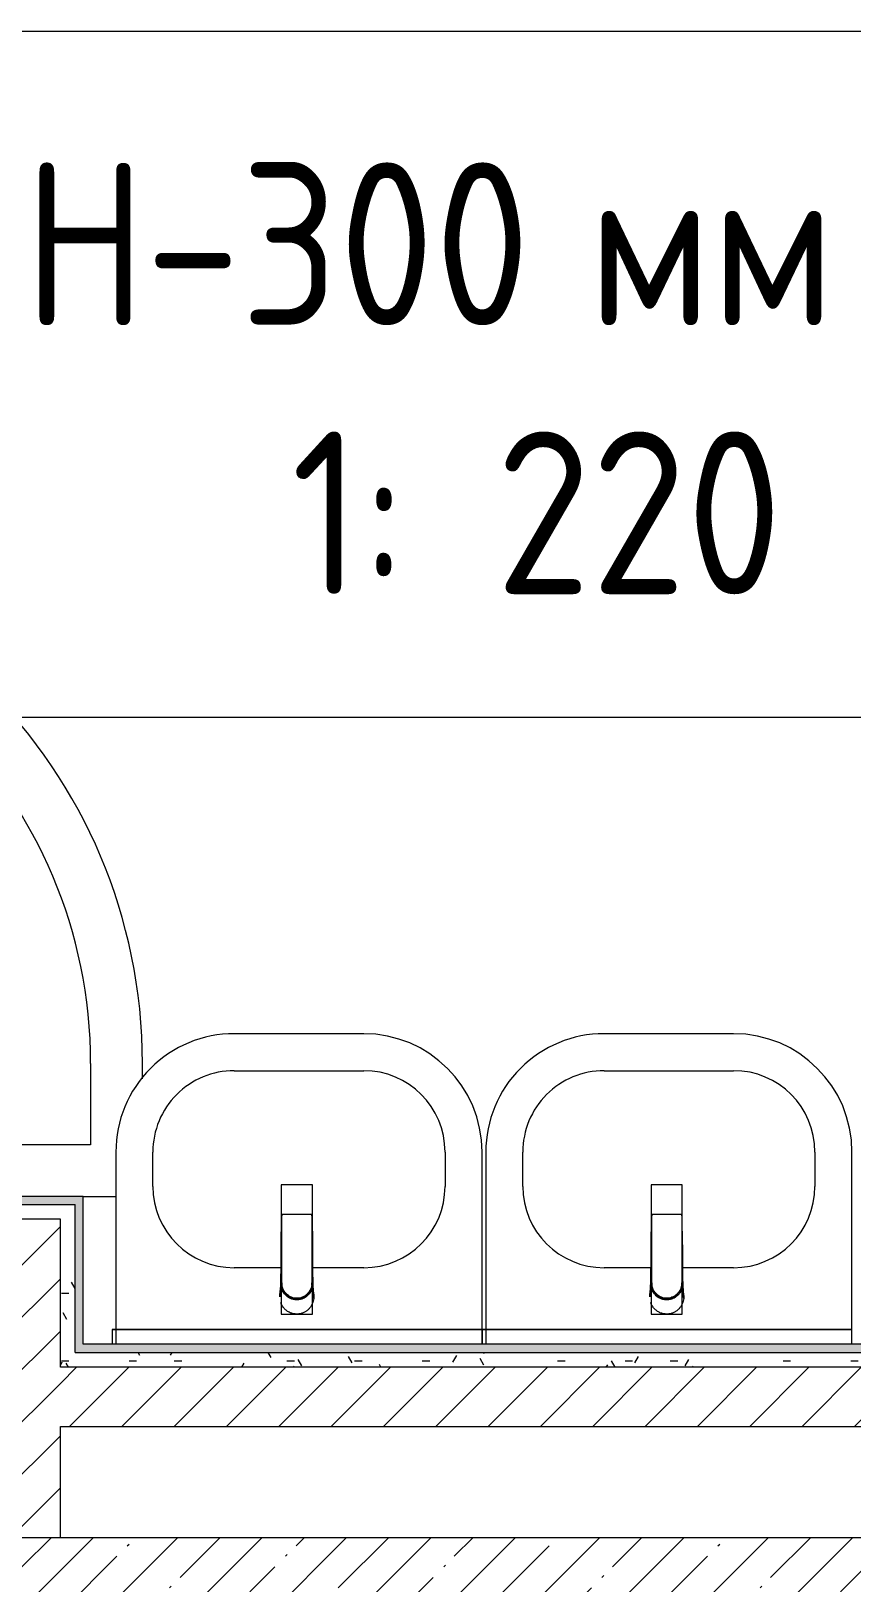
# Model space of a CAD drawing. Header units: millimetres. Extents: x 1322 to 199238, y -8553 to 29000.
# Drawn here: x 19769 to 20879, y 5338 to 7437 of the extents above; entities that cross this region are included whole.
import ezdxf

# ---------------------------------------------------------------- set-up
doc = ezdxf.new("R2010")
doc.units = ezdxf.units.MM
for name, color, linetype, lineweight in [('0-1', 7, 'Continuous', 9), ('A-WALL', 7, 'Continuous', 9), ('E-ELEC-FIXT-IDEN', 7, 'Continuous', 9), ('I-WALL', 7, 'Continuous', 9), ('P-SANR-FIXT', 7, 'Continuous', 9)]:
    doc.layers.add(name, color=color, linetype=linetype, lineweight=lineweight)
for name, color, linetype, lineweight, true_color in [('A-WALL-1', 7, 'Continuous', 9, 0x3c3c3c), ('A-WALL-FNSH-1', 7, 'Continuous', 9, 0x3c3c3c), ('I-FURN-1', 7, 'Continuous', 9, 0xf0f0f0)]:
    doc.layers.add(name, color=color, linetype=linetype, lineweight=lineweight, true_color=true_color)
doc.styles.add('GOST Common_3', font='GOST_Common.ttf', dxfattribs={"width": 0.9, "height": 220})
pattern_1 = [(45, (-75531.326, 0), (-35.35534, 35.35534), [])]
pattern_2 = [(0, (-75531.326, 0), (121.92, 30.48), [10.058, -81.382, 10.058, -81.382, -487.68]), (0, (-75531.326, 0), (121.92, 30.48), [-182.88, 10.058, -172.822, 10.058, -81.382, -213.36]), (0, (-75531.326, 0), (121.92, 30.48), [-457.2, 10.058, -50.902, 10.058, -142.342]), (120, (-75485.606, 15.24), (-87.356454, 90.345817), [10.058, -81.382, 10.058, -81.382, -487.68]), (120, (-75485.606, 15.24), (-87.356454, 90.345817), [-182.88, 10.058, -172.822, 10.058, -81.382, -213.36]), (120, (-75485.606, 15.24), (-87.356454, 90.345817), [-457.2, 10.058, -50.902, 10.058, -142.342]), (240, (-75470.366, 76.2), (-34.563546, -120.825817), [10.058, -81.382, 10.058, -81.382, -487.68]), (240, (-75470.366, 76.2), (-34.563546, -120.825817), [-182.88, 10.058, -172.822, 10.058, -81.382, -213.36]), (240, (-75470.366, 76.2), (-34.563546, -120.825817), [-457.2, 10.058, -50.902, 10.058, -142.342])]

# ---------------------------------------------------------------- blocks, each defined once
blk = doc.blocks.new('зеркало круглое500д - 1_22а зеркало круглое d500-V91-План размещения напольных электротехнических лючков и розеток 1 этажа в осях 23_1-33')
at = {"layer": 'I-FURN-1'}
for p, q in [((-250, 0), (-250, -20)), ((-250, -20), (250, -20)), ((250, -20), (-250, -20)), ((250, -20), (250, 0))]:
    blk.add_line(p, q, dxfattribs=at)
blk = doc.blocks.new('поддон угловой - 900х900-V100-План размещения напольных электротехнических лючков и розеток 1 этажа в осях 23_1-33')
at = {"layer": 'P-SANR-FIXT'}
for p, q in [((-270, 450), (-449.9, 450)), ((-380, 115.7), (-380, 380)), ((-380, 380), (-270, 380)), ((-380, 45), (-380, 68.7)), ((-380, -380), (-380, -177)), ((380, -270), (380, -380)), ((450, -291), (450, -270)), ((380, -380), (-380, -380)), ((369.9, -450), (414.1, -450))]:
    blk.add_line(p, q, dxfattribs=at)
for centre, radius, start, end in [((-270, -270), 720, 360, 90), ((-270, -270), 650, 0, 90), ((-290, -290), 25, 90, 270), ((-290, -290), 25, 270, 90)]:
    blk.add_arc(centre, radius, start, end, dxfattribs=at)
blk = doc.blocks.new('Раковина Roca Debba 50x42 - гибкая подводка_ 640х550х165 PN6_3_ ХВ_ГВ накидная гайка BP DN15_ К-гл_кон_ П DN 50-V104-План размещения напольных электротехнических лючков и розеток 1 этажа в осях 23_1-33')
at = {"layer": 'P-SANR-FIXT'}
for p, q in [((-255, 0), (-255, -20)), ((240, -20), (240, 0)), ((-255, -20), (-255, -260)), ((240, -260), (240, -20)), ((-95, -103.6), (-25.6, -103.6)), ((16.4, -103.6), (80, -103.6)), ((-205, -260), (-205, -213.6)), ((190, -213.6), (190, -260)), ((80, -370), (-95, -370)), ((-95, -420), (80, -420))]:
    blk.add_line(p, q, dxfattribs=at)
for centre, radius, start, end in [((-95, -213.6), 110, 90, 180), ((80, -213.6), 110, 0, 90), ((-95, -260), 160, 180, 270), ((-95, -260), 110, 180, 270), ((80, -260), 160, 270, 0), ((80, -260), 110, 270, 0)]:
    blk.add_arc(centre, radius, start, end, dxfattribs=at)
blk = doc.blocks.new('смеситель для раковины - Default-V92-План размещения напольных электротехнических лючков и розеток 1 этажа в осях 23_1-33')
at = {"layer": '0-1'}
for p, q in [((21, 151.6), (-21, 151.6)), ((20.3, 111.8), (-20.3, 111.8)), ((-22.8, 2.9), (-21.7, 15.4)), ((-20.7, 17.2), (-20.7, 16.7)), ((-20.3, 19.4), (-20.3, 15.8)), ((20.3, 15.8), (20.3, 19.4)), ((20.8, 16.7), (20.8, 17.2))]:
    blk.add_line(p, q, dxfattribs=at)
at = {"layer": '0-1', "flags": 128}
for points in [[(-21, 151.3), (-21, 147.9), (-21, 145.7), (-21, 145.2), (-21, 144.9), (-21, 144.8), (-21, 144.7), (-21, 144.7)], [(21, 89.1), (21, 88.6), (21, 88.3), (21, 88.3)], [(21.7, 15.4), (22.3, 8.3), (22.8, 2.9)]]:
    blk.add_lwpolyline(points, dxfattribs=at)
at = {"layer": 'P-SANR-FIXT'}
for p, q in [((21, 151.6), (-21, 151.6)), ((-21, 151.6), (-21, -23)), ((21, -23), (21, 151.6)), ((-20.3, 111.8), (-20.3, 111.8)), ((-20.3, 111.8), (-20.3, 109.7)), ((20.3, 109.7), (20.3, 111.8)), ((20.3, 111.8), (20.3, 111.8)), ((-21, -23), (21, -23))]:
    blk.add_line(p, q, dxfattribs=at)
at = {"layer": 'P-SANR-FIXT', "flags": 128}
for points in [[(-21, 144), (-21, 91), (-21, 37.9)], [(21, 37.9), (21, 91), (21, 144)], [(-20.3, 19.4), (-20.3, 60.2), (-20.3, 109.7)], [(20.3, 109.7), (20.3, 60.2), (20.3, 19.4)], [(21, 17.1), (21, 22.3), (21, 27.5), (21, 32.7), (21, 37.9)], [(-20.3, 15.8), (-20.3, 17.1), (-20.3, 18.4)], [(20.3, 18.4), (20.3, 17.1), (20.3, 15.8)], [(21, 15.1), (21, 15.6), (21, 16.1), (21, 16.6), (21, 17.1)], [(22.9, -1.8), (22.4, 2.9), (22, 7.6), (21.5, 12.3), (21.1, 17.1)], [(21.1, 17.1), (21.5, 12.3), (22, 7.6), (22.4, 2.9), (22.9, -1.8)]]:
    blk.add_lwpolyline(points, dxfattribs=at)
at = {"layer": 'P-SANR-FIXT'}
for centre, major_axis, ratio, start_param, end_param in [((-9809.3, 72.1), (-9788.3, 0.5), 0.986286, 3.135948, 3.138103), ((0, 17.2), (20.8, 0), 0.98634, 3.060685, 3.141593), ((0, 17.2), (20.8, 0), 0.98634, 3.141593, 3.395551), ((0, 17.2), (20.8, 0), 0.98634, 3.707105, 3.769911), ((0, 17.2), (20.8, 0), 0.98634, 5.654867, 5.717635), ((0, 17.2), (-20.8, 0), 0.98634, 2.887544, 3.141593), ((0, 17.2), (20.8, 0), 0.98634, 0, 0.080911), ((0, 17.2), (20.8, 0), 0.98634, 4.154533, 5.270098)]:
    blk.add_ellipse(centre, major_axis=major_axis, ratio=ratio, start_param=start_param, end_param=end_param, dxfattribs=at)
for points, knots in [([(-21, 151.6), (-21, 151.7), (-21, 151.5), (-21, 150.5), (-21, 148.7), (-21, 146.9), (-21, 145.2), (-21, 144.4), (-21, 144)], [0.4444444, 0.4444444, 0.4444444, 0.4444444, 0.5555556, 0.6666667, 0.7777778, 0.8888889, 0.9444444, 1, 1, 1, 1]), ([(21, 144), (21, 144.4), (21, 145.2), (21, 146.9), (21, 148.7), (21, 150.5), (21, 151.5), (21, 151.7), (21, 151.6)], [0, 0, 0, 0, 0.0555556, 0.1111111, 0.2222222, 0.3333333, 0.4444444, 0.5555556, 0.5555556, 0.5555556, 0.5555556]), ([(-21.8, 13.9), (-21.8, 14.6), (-21.7, 16.1), (-21.6, 18.9), (-21.5, 22.1), (-21.5, 25.2), (-21.4, 27.9), (-21.4, 30), (-21.4, 31.8), (-21.3, 33.4), (-21.3, 34.5), (-21.3, 35.6), (-21.3, 37), (-21.3, 38.7), (-21.2, 41), (-21.2, 44.2), (-21.2, 48.8), (-21.1, 54.3), (-21.1, 59.3), (-21.1, 63.2), (-21.1, 66.1), (-21.1, 68.8), (-21.1, 72.5), (-21, 78.9), (-21, 84.5), (-21, 88.1)], [0, 0, 0, 0, 0.083333, 0.166667, 0.25, 0.333333, 0.375, 0.416667, 0.458333, 0.479167, 0.5, 0.520833, 0.541667, 0.583333, 0.625, 0.666667, 0.708333, 0.75, 0.791667, 0.8125, 0.833333, 0.854167, 0.875, 0.916667, 1, 1, 1, 1]), ([(21, 88.1), (21, 84.5), (21, 78.9), (21.1, 72.5), (21.1, 68.8), (21.1, 66.1), (21.1, 63.2), (21.1, 59.3), (21.2, 54.3), (21.2, 48.8), (21.2, 44.2), (21.3, 41), (21.3, 38.7), (21.3, 37), (21.3, 35.6), (21.3, 34.5), (21.3, 33.4), (21.4, 31.8), (21.4, 30), (21.4, 27.9), (21.5, 25.2), (21.5, 22.1), (21.6, 18.9), (21.7, 16.1), (21.8, 14.6), (21.8, 13.9)], [0, 0, 0, 0, 0.083333, 0.125, 0.145833, 0.166667, 0.1875, 0.208333, 0.25, 0.291667, 0.333333, 0.375, 0.416667, 0.458333, 0.479167, 0.5, 0.520833, 0.541667, 0.583333, 0.625, 0.666667, 0.75, 0.833333, 0.916667, 1, 1, 1, 1]), ([(-21.1, 17.1), (-21.2, 16.5), (-21.3, 15.4), (-21.5, 13.7), (-21.6, 11.8), (-21.9, 9.3), (-22.1, 7.6), (-22.4, 5.3), (-22.6, 3), (-22.8, 1.4), (-22.9, 0.3)], [0, 0, 0, 0, 0.1, 0.2, 0.3, 0.4, 0.6, 0.7, 0.8, 1, 1, 1, 1]), ([(-22.6, 3.6), (-22.6, 3.8), (-22.5, 4.4), (-22.4, 5.5), (-22.3, 6.9), (-22.2, 8.4), (-22, 10.9), (-21.9, 12.9), (-21.8, 13.9)], [0.3178487, 0.3178487, 0.3178487, 0.3178487, 0.375, 0.5, 0.625, 0.75, 0.875, 1, 1, 1, 1]), ([(21, 15.1), (20.9, 14), (20.5, 11.7), (19.3, 8.5), (17.6, 5.5), (14.8, 1.9), (11.1, -0.9), (6.8, -2.8), (3.4, -3.6), (0, -3.8), (-4.5, -3.5), (-10.1, -1.7), (-14.7, 1.9), (-17.6, 5.5), (-19.3, 8.4), (-20.5, 11.7), (-20.9, 13.9), (-21, 15)], [0, 0, 0, 0, 0.055556, 0.111111, 0.166667, 0.222222, 0.333333, 0.388889, 0.444444, 0.5, 0.555556, 0.666667, 0.777778, 0.833333, 0.888889, 0.944444, 1, 1, 1, 1]), ([(20.3, 19.4), (20.3, 18.2), (20.2, 15.9), (19.3, 12.3), (18, 9.6), (16.8, 7.5), (15.7, 6), (14.5, 4.7), (12.8, 3), (10.4, 1.2), (7.1, -0.4), (2.4, -1.7), (-2.5, -1.7), (-7.1, -0.4), (-10.9, 1.5), (-13.6, 3.7), (-15.4, 5.7), (-16.5, 7.1), (-17.7, 9), (-18.9, 11.5), (-20, 15), (-20.3, 17.7), (-20.3, 19.4)], [0, 0, 0, 0, 0.055556, 0.111111, 0.166667, 0.194444, 0.222222, 0.25, 0.277778, 0.333333, 0.388889, 0.444444, 0.555556, 0.611111, 0.666667, 0.75, 0.770833, 0.791667, 0.833333, 0.875, 0.916667, 1, 1, 1, 1]), ([(20.3, 15.8), (20.3, 13.7), (19.8, 10.7), (17.9, 6.9), (16.3, 4.7), (14.8, 3.1), (13, 1.5), (11.1, 0.2), (9, -0.8), (7.3, -1.5), (5.5, -2), (3.6, -2.4), (1.4, -2.7), (-0.9, -2.7), (-3.3, -2.5), (-5.5, -2), (-7.7, -1.3), (-9.8, -0.4), (-11.7, 0.6), (-13.5, 1.9), (-15.1, 3.4), (-16.9, 5.4), (-19.5, 9.5), (-20.3, 13.2), (-20.3, 15.8)], [0, 0, 0, 0, 0.111111, 0.166667, 0.222222, 0.25, 0.277778, 0.333333, 0.361111, 0.388889, 0.416667, 0.444444, 0.479167, 0.513889, 0.548611, 0.583333, 0.618056, 0.652778, 0.6875, 0.722222, 0.756944, 0.791667, 0.861111, 1, 1, 1, 1]), ([(21.1, 19.2), (21.3, 18.6), (21.7, 16.8), (21.8, 15.1), (21.8, 13.9)], [0.8206896, 0.8206896, 0.8206896, 0.8206896, 0.8888889, 1, 1, 1, 1]), ([(21.1, 17.1), (21.1, 16.7), (21.2, 16), (21.3, 15), (21.4, 13.9), (21.6, 12.5), (21.8, 10.8), (22, 8.7), (22.2, 6.9), (22.4, 5.5), (22.5, 4.5), (22.6, 3.4), (22.7, 2.4), (22.8, 1.5), (22.9, 0.8), (22.9, 0.4), (22.9, 0.3)], [0, 0, 0, 0, 0.0625, 0.125, 0.1875, 0.25, 0.375, 0.5, 0.625, 0.6875, 0.75, 0.8125, 0.875, 0.9375, 0.96875, 1, 1, 1, 1]), ([(21.8, 13.9), (21.8, 13.3), (21.9, 11.9), (22, 10), (22.2, 8.4), (22.2, 7.3), (22.3, 6.4), (22.4, 5.2), (22.6, 3.7), (22.8, 2), (22.9, 0.8), (22.9, 0.3)], [0, 0, 0, 0, 0.083333, 0.166667, 0.25, 0.333333, 0.416667, 0.5, 0.666667, 0.833333, 1, 1, 1, 1]), ([(22.1, 7), (22.2, 6.5), (22.8, 4.3), (23, 2), (22.9, 0.3)], [0.8, 0.8, 0.8, 0.8, 0.85, 1, 1, 1, 1]), ([(22.9, -1.8), (22.6, -4.5), (21.7, -8.2), (19.1, -12.8), (16.7, -15.9), (13.7, -18.5), (10.4, -20.6), (6.8, -22.1), (3.4, -22.8), (0.5, -23), (-2.9, -22.9), (-6.8, -22.1), (-10.7, -20.5), (-13.4, -18.7), (-15.3, -17.2), (-17, -15.4), (-19, -12.9), (-20.6, -10.1), (-21.5, -8), (-21.7, -7.4)], [0, 0, 0, 0, 0.1111111, 0.1666667, 0.2222222, 0.2777778, 0.3333333, 0.3888889, 0.4444444, 0.4791667, 0.5138889, 0.5833333, 0.6527778, 0.6875, 0.7222222, 0.7569444, 0.7916667, 0.8611111, 0.8888889, 0.8888889, 0.8888889, 0.8888889])]:
    blk.add_open_spline(points, degree=3, knots=knots, dxfattribs=at)
for points in [[(21, 37.9), (21, 36.1), (21, 32.7), (21.1, 27.5), (21.1, 22.3), (21.1, 18.8), (21.1, 17.1)], [(-22.9, 0.3), (-23, 2.1), (-22.8, 3.8), (-22.4, 5.5)], [(-21.8, 13.9), (-21.8, 15.7), (-21.5, 17.5), (-21.1, 19.2)], [(-21.1, 17.1), (-21.1, 16.7), (-21.1, 16), (-21, 15.3), (-21, 15)], [(21.1, 17.1), (21.1, 16.7), (21.1, 16.1), (21, 15.4), (21, 15.1)], [(22.9, 0.3), (22.8, 1.7), (22.5, 4.5), (22, 8.7), (21.5, 12.9), (21.2, 15.7), (21.1, 17.1)], [(22.9, 0.3), (22.9, -0.1), (22.9, -0.4), (22.9, -0.8)]]:
    blk.add_open_spline(points, degree=3, dxfattribs=at)

msp = doc.modelspace()

# ---------------------------------------------------------------- hatches: boundary and pattern name
at = {"layer": 'I-WALL'}
for points in [[(19839.7, 5850), (19839.7, 5861), (19019.7, 5861), (19019.7, 5850), (19828.7, 5850)], [(19839.7, 5650), (19839.7, 5850), (19828.7, 5850), (19828.7, 5650)], [(22419.7, 5650), (22419.7, 5661), (19839.7, 5661), (19839.7, 5650), (22408.7, 5650)]]:
    msp.add_hatch(color=256, dxfattribs=at).paths.add_polyline_path(points)
h = msp.add_hatch(dxfattribs=at)
h.set_pattern_fill('FP_31', color=256, style=0, pattern_type=2)
h.set_pattern_definition(pattern_2)
h.paths.add_polyline_path([(19322.4, 5830), (19808.7, 5830), (19808.7, 5850), (18988.7, 5850), (18989.8, 5830)])
h = msp.add_hatch(dxfattribs=at)
h.set_pattern_fill('FP_31', color=256, style=0, pattern_type=2)
h.set_pattern_definition(pattern_2)
h.paths.add_polyline_path([(19828.7, 5650), (19828.7, 5850), (19808.7, 5850), (19808.7, 5650)])
h = msp.add_hatch(dxfattribs=at)
h.set_pattern_fill('FP_3', color=256, style=0, pattern_type=2)
h.set_pattern_definition(pattern_1)
h.paths.add_polyline_path([(19808.7, 5400), (19808.7, 5830), (19728.7, 5830), (19728.7, 5400)])
h = msp.add_hatch(dxfattribs=at)
h.set_pattern_fill('FP_31', color=256, style=0, pattern_type=2)
h.set_pattern_definition(pattern_2)
h.paths.add_polyline_path([(21982.5, 5630), (22388.7, 5630), (22388.7, 5650), (19808.7, 5650), (19808.7, 5630), (21816.2, 5630)])
h = msp.add_hatch(dxfattribs=at)
h.set_pattern_fill('FP_3', color=256, style=0, pattern_type=2)
h.set_pattern_definition(pattern_1)
h.paths.add_polyline_path([(22308.7, 5550), (22308.7, 5630), (19808.7, 5630), (19808.7, 5550), (22148.8, 5550)])
h = msp.add_hatch(dxfattribs=at)
h.set_pattern_fill('FP_2', color=256, style=0, pattern_type=2)
h.set_pattern_definition([(45, (-75531.33, 0), (-57.024626, 57.024626), []), (45, (-75474.3, 0), (-57.024626, 57.024626), [100.806, -20.161, 3.353, -16.808])])
h.paths.add_polyline_path([(26038.7, 5180), (26078.7, 5180), (26078.7, 5400), (25178.7, 5400), (25178.7, 5180), (25640.2, 5180)])
h.paths.add_polyline_path([(24128.7, 5180), (24128.7, 5400), (18678.7, 5400), (18678.7, 5180), (23645.1, 5180)])

# ---------------------------------------------------------------- linework, layer by layer
at = {"layer": 'A-WALL'}
for p, q in [((19008.7, 5850), (19828.7, 5850)), ((19828.7, 5650), (19828.7, 5850)), ((19828.7, 5650), (22408.7, 5650))]:
    msp.add_line(p, q, dxfattribs=at)
at = {"layer": 'A-WALL-1'}
for p, q in [((19808.7, 5830), (18988.7, 5830)), ((19808.7, 5630), (19808.7, 5830)), ((22388.7, 5630), (19808.7, 5630)), ((19808.7, 5550), (22308.7, 5550)), ((19808.7, 5400), (19808.7, 5550)), ((18678.7, 5400), (24128.7, 5400))]:
    msp.add_line(p, q, dxfattribs=at)
at = {"layer": 'A-WALL-FNSH-1'}
for p, q in [((19839.7, 5861), (19019.7, 5861)), ((19839.7, 5661), (19839.7, 5861)), ((22419.7, 5661), (19839.7, 5661))]:
    msp.add_line(p, q, dxfattribs=at)
at = {"layer": 'E-ELEC-FIXT-IDEN', "flags": 128}
msp.add_lwpolyline([(19660.2, 7436.6), (21503.6, 7436.6), (21503.6, 6508.6), (19660.2, 6508.6)], close=True, dxfattribs=at)

# ---------------------------------------------------------------- block references
at = {"layer": 'I-FURN-1', "rotation": 180}
for p in [(20128.7, 5661), (20628.7, 5661)]:
    msp.add_blockref('зеркало круглое500д - 1_22а зеркало круглое d500-V91-План размещения напольных электротехнических лючков и розеток 1 этажа в осях 23_1-33', p, dxfattribs=at)
at = {"layer": 'P-SANR-FIXT'}
for name, p in [('поддон угловой - 900х900-V100-План размещения напольных электротехнических лючков и розеток 1 этажа в осях 23_1-33', (19469.6, 6310.8)), ('смеситель для раковины - Default-V92-План размещения напольных электротехнических лючков и розеток 1 этажа в осях 23_1-33', (20128.3, 5724.9)), ('смеситель для раковины - Default-V92-План размещения напольных электротехнических лючков и розеток 1 этажа в осях 23_1-33', (20628.3, 5724.9))]:
    msp.add_blockref(name, p, dxfattribs=at)
at = {"layer": 'P-SANR-FIXT', "rotation": 180}
for p in [(20123.7, 5661), (20623.7, 5661)]:
    msp.add_blockref('Раковина Roca Debba 50x42 - гибкая подводка_ 640х550х165 PN6_3_ ХВ_ГВ накидная гайка BP DN15_ К-гл_кон_ П DN 50-V104-План размещения напольных электротехнических лючков и розеток 1 этажа в осях 23_1-33', p, dxfattribs=at)

# ---------------------------------------------------------------- texts
at = {"layer": 'E-ELEC-FIXT-IDEN', "char_height": 220, "attachment_point": 1, "style": 'GOST Common_3'}
for s, insert, width in [('H-300 ', (19760.2, 7259), 923.544), ('мм', (20522.2, 7259), 375.19), ('   1: 220 V ip44', (19760.2, 6895.2), 1984.177)]:
    msp.add_mtext(s, dxfattribs=dict(at, insert=insert, width=width))

doc.saveas('drawing.dxf')
